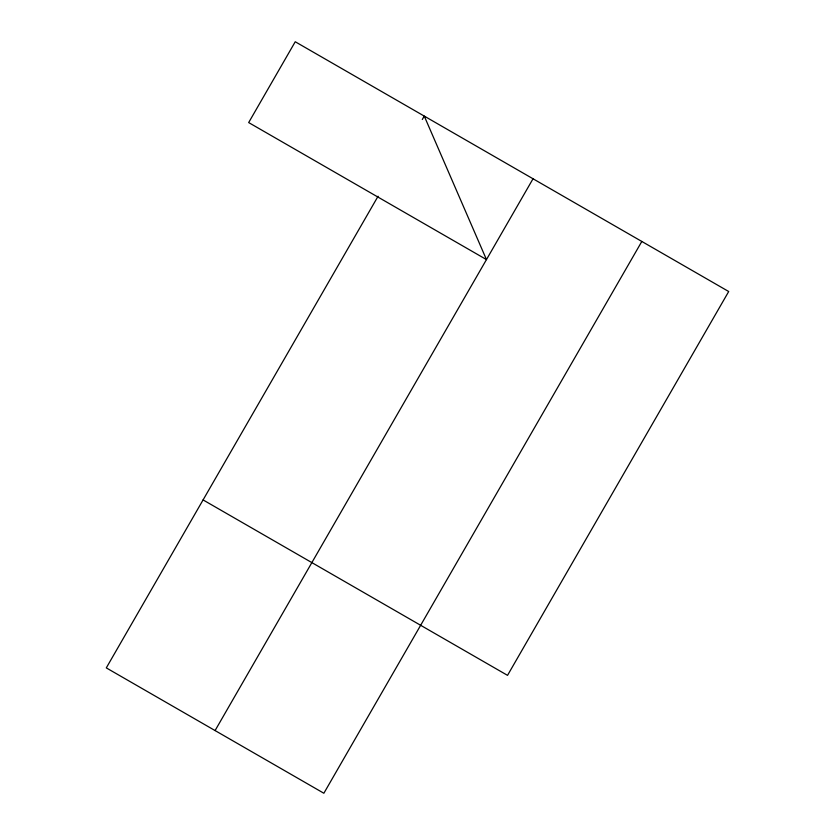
<?xml version="1.0" encoding="UTF-8"?>
<svg xmlns="http://www.w3.org/2000/svg" width="835" height="835" viewBox="0 0 835 835"><rect width="100%" height="100%" fill="white"/><g stroke="black" fill="none" stroke-linecap="round" stroke-linejoin="round"><path stroke-width="1.25" d="M378.067 196.246L106.296 667.885L323.865 793.25L641.823 241.451M422.301 119.478L424.253 116.086L486.471 259.591L248.673 122.568L295.235 41.75L728.704 291.519L507.534 675.358L203.082 499.925M215.086 730.562L533.033 178.773"/></g></svg>
